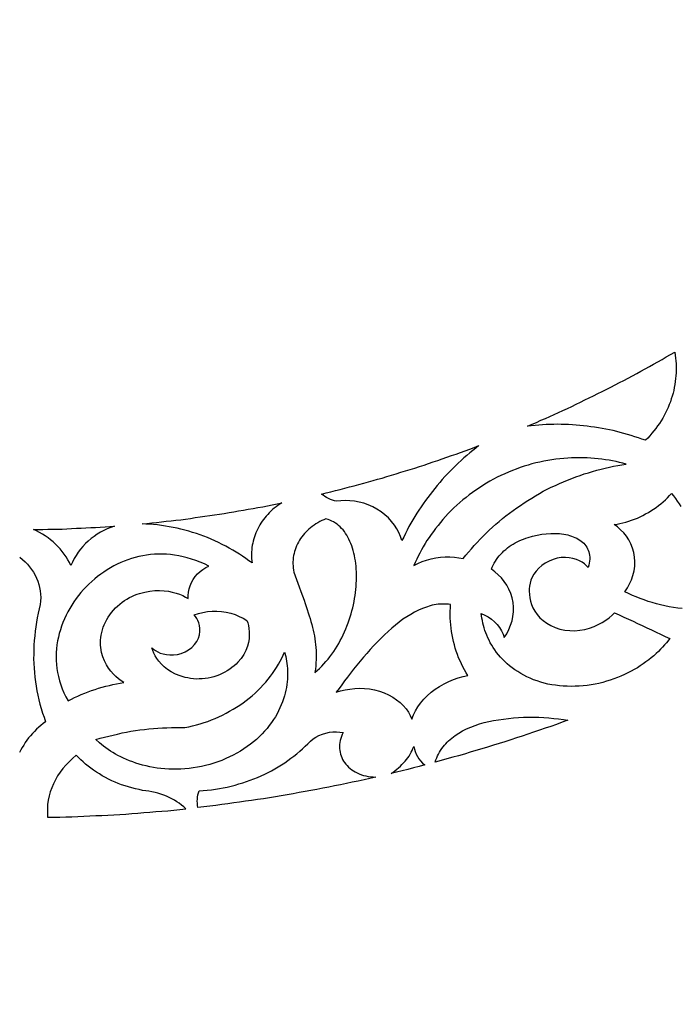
# Model space of a CAD drawing. Extents: x -1903 to -234, y -575 to 545.
# Drawn here: x -1342.9 to -1205.6, y -382.3 to -178.6 of the extents above; entities that cross this region are included whole.
import ezdxf

# ---------------------------------------------------------------- set-up
doc = ezdxf.new("R2010")
doc.units = 0
doc.layers.add('LAYER_1', color=18, linetype='CONTINUOUS')

msp = doc.modelspace()

# ---------------------------------------------------------------- linework, layer by layer
at = {"layer": 'LAYER_1'}
msp.add_lwpolyline([(-1342.91, 545.22, 0.414214), (-1902.91, -14.78, 0.414214), (-1342.91, -574.78, 0.414214), (-782.91, -14.78, 0.414214)], format="xyb", close=True, dxfattribs=at)
for points in [[(-1206.63, -247.84), (-1206.53, -248.45), (-1206.45, -249.06), (-1206.39, -249.67), (-1206.35, -250.29), (-1206.33, -250.9), (-1206.33, -251.51), (-1206.34, -252.12), (-1206.38, -252.73), (-1206.43, -253.35), (-1206.5, -253.96), (-1206.6, -254.56), (-1206.71, -255.17), (-1206.83, -255.78), (-1206.98, -256.38), (-1207.14, -256.98), (-1207.33, -257.57), (-1207.53, -258.17), (-1207.75, -258.76), (-1207.98, -259.34), (-1208.24, -259.92), (-1208.52, -260.48), (-1208.81, -261.03), (-1209.13, -261.58), (-1209.46, -262.12), (-1209.81, -262.66), (-1210.18, -263.19), (-1210.56, -263.71), (-1210.96, -264.22), (-1211.37, -264.72), (-1211.8, -265.22), (-1212.25, -265.71), (-1212.71, -266.18), (-1213.45, -265.92), (-1214.18, -265.66), (-1214.93, -265.43), (-1215.67, -265.19), (-1216.42, -264.96), (-1217.18, -264.74), (-1217.94, -264.54), (-1218.69, -264.34), (-1219.46, -264.16), (-1220.22, -263.99), (-1220.98, -263.84), (-1221.75, -263.69), (-1222.51, -263.56), (-1223.28, -263.44), (-1224.05, -263.34), (-1224.82, -263.24), (-1225.59, -263.17), (-1226.36, -263.09), (-1227.14, -263.02), (-1227.91, -262.96), (-1228.69, -262.92), (-1229.47, -262.88), (-1230.25, -262.86), (-1231.03, -262.85), (-1231.8, -262.86), (-1232.58, -262.87), (-1233.36, -262.91), (-1234.13, -262.95), (-1234.9, -263.02), (-1235.68, -263.08), (-1236.46, -263.15), (-1237.24, -263.22), (-1236.31, -262.83), (-1235.38, -262.44), (-1234.46, -262.02), (-1233.54, -261.61), (-1232.62, -261.19), (-1231.7, -260.78), (-1230.78, -260.36), (-1229.87, -259.95), (-1228.95, -259.53), (-1228.03, -259.12), (-1227.12, -258.68), (-1226.22, -258.23), (-1225.31, -257.79), (-1224.4, -257.35), (-1223.5, -256.9), (-1222.59, -256.46), (-1221.69, -256.02), (-1220.78, -255.57), (-1219.88, -255.12), (-1218.99, -254.64), (-1218.1, -254.17), (-1217.21, -253.7), (-1216.32, -253.23), (-1215.43, -252.76), (-1214.54, -252.29), (-1213.65, -251.82), (-1212.76, -251.34), (-1211.88, -250.84), (-1211.01, -250.34), (-1210.13, -249.84), (-1209.25, -249.34), (-1208.38, -248.84), (-1207.5, -248.34)], [(-1247.39, -267.28), (-1248.01, -267.78), (-1248.65, -268.27), (-1249.26, -268.79), (-1249.87, -269.31), (-1250.46, -269.85), (-1251.06, -270.38), (-1251.65, -270.92), (-1252.23, -271.46), (-1252.8, -272.02), (-1253.37, -272.58), (-1253.91, -273.15), (-1254.46, -273.73), (-1254.99, -274.33), (-1255.52, -274.93), (-1256.03, -275.55), (-1256.55, -276.17), (-1257.04, -276.8), (-1257.53, -277.44), (-1258.01, -278.08), (-1258.49, -278.71), (-1258.94, -279.36), (-1259.4, -280.02), (-1259.84, -280.69), (-1260.28, -281.36), (-1260.7, -282.04), (-1261.12, -282.73), (-1261.51, -283.43), (-1261.91, -284.13), (-1262.28, -284.85), (-1262.65, -285.57), (-1263, -286.3), (-1263.36, -287.03), (-1263.64, -286.21), (-1264, -285.39), (-1264.43, -284.59), (-1264.95, -283.8), (-1265.54, -283.05), (-1266.2, -282.33), (-1266.93, -281.65), (-1267.72, -281.04), (-1268.57, -280.49), (-1269.45, -280), (-1270.38, -279.6), (-1271.32, -279.27), (-1272.29, -279.02), (-1273.25, -278.85), (-1274.21, -278.75), (-1275.16, -278.73), (-1276.09, -278.76), (-1276.99, -278.84), (-1277.43, -278.74), (-1277.85, -278.61), (-1278.26, -278.46), (-1278.66, -278.29), (-1279.05, -278.09), (-1279.42, -277.86), (-1279.78, -277.62), (-1280.12, -277.35), (-1279.14, -277.11), (-1278.16, -276.88), (-1277.18, -276.64), (-1276.2, -276.41), (-1275.22, -276.15), (-1274.25, -275.89), (-1273.28, -275.62), (-1272.31, -275.36), (-1271.33, -275.09), (-1270.36, -274.82), (-1269.39, -274.56), (-1268.42, -274.29), (-1267.45, -274.02), (-1266.48, -273.72), (-1265.52, -273.43), (-1264.56, -273.13), (-1263.59, -272.83), (-1262.63, -272.54), (-1261.67, -272.24), (-1260.7, -271.95), (-1259.74, -271.65), (-1258.78, -271.33), (-1257.83, -271), (-1256.88, -270.68), (-1255.92, -270.35), (-1254.97, -270.02), (-1254.01, -269.7), (-1253.06, -269.37), (-1252.11, -269.04), (-1251.16, -268.71), (-1250.21, -268.35), (-1249.27, -267.99), (-1248.33, -267.64)], [(-1216.73, -271.12), (-1217.42, -270.95), (-1218.11, -270.77), (-1218.83, -270.62), (-1219.54, -270.46), (-1220.28, -270.34), (-1221.01, -270.22), (-1221.76, -270.13), (-1222.52, -270.04), (-1223.29, -269.97), (-1224.07, -269.89), (-1224.86, -269.85), (-1225.65, -269.81), (-1226.45, -269.81), (-1227.26, -269.8), (-1228.07, -269.84), (-1228.88, -269.87), (-1229.7, -269.94), (-1230.52, -270.02), (-1231.34, -270.13), (-1232.16, -270.25), (-1233, -270.39), (-1233.83, -270.53), (-1234.66, -270.7), (-1235.49, -270.88), (-1236.32, -271.1), (-1237.14, -271.32), (-1237.96, -271.59), (-1238.78, -271.85), (-1239.58, -272.16), (-1240.39, -272.47), (-1241.18, -272.81), (-1241.98, -273.13), (-1242.77, -273.5), (-1243.55, -273.86), (-1244.31, -274.27), (-1245.08, -274.68), (-1245.81, -275.12), (-1246.55, -275.57), (-1247.27, -276.05), (-1247.98, -276.53), (-1248.67, -277.04), (-1249.37, -277.53), (-1250.03, -278.05), (-1250.7, -278.57), (-1251.33, -279.12), (-1251.97, -279.67), (-1252.57, -280.25), (-1253.17, -280.82), (-1253.73, -281.42), (-1254.3, -282.02), (-1254.83, -282.64), (-1255.36, -283.26), (-1255.86, -283.88), (-1256.37, -284.5), (-1256.83, -285.12), (-1257.3, -285.75), (-1257.73, -286.39), (-1258.16, -287.03), (-1258.55, -287.68), (-1258.94, -288.32), (-1259.3, -288.97), (-1259.66, -289.63), (-1259.98, -290.28), (-1260.3, -290.93), (-1260.59, -291.58), (-1260.87, -292.24), (-1260.03, -291.79), (-1259.15, -291.41), (-1258.24, -291.08), (-1257.3, -290.81), (-1256.33, -290.61), (-1255.35, -290.48), (-1254.37, -290.42), (-1253.4, -290.43), (-1252.44, -290.48), (-1251.51, -290.6), (-1250.6, -290.78), (-1250.05, -290.1), (-1249.51, -289.42), (-1248.93, -288.75), (-1248.35, -288.08), (-1247.74, -287.43), (-1247.13, -286.77), (-1246.49, -286.14), (-1245.86, -285.51), (-1245.19, -284.89), (-1244.53, -284.26), (-1243.85, -283.65), (-1243.16, -283.04), (-1242.45, -282.45), (-1241.73, -281.87), (-1241, -281.31), (-1240.26, -280.76), (-1239.49, -280.23), (-1238.73, -279.71), (-1237.95, -279.2), (-1237.18, -278.68), (-1236.38, -278.19), (-1235.59, -277.7), (-1234.77, -277.25), (-1233.96, -276.79), (-1233.13, -276.37), (-1232.3, -275.96), (-1231.45, -275.57), (-1230.6, -275.19), (-1229.75, -274.82), (-1228.91, -274.45), (-1228.05, -274.11), (-1227.19, -273.77), (-1226.32, -273.47), (-1225.45, -273.17), (-1224.58, -272.91), (-1223.71, -272.65), (-1222.83, -272.42), (-1221.95, -272.19), (-1221.08, -271.98), (-1220.21, -271.77), (-1219.34, -271.59), (-1218.46, -271.41), (-1217.6, -271.27)], [(-1288.37, -279.18), (-1288.77, -279.44), (-1289.17, -279.71), (-1289.55, -279.99), (-1289.92, -280.28), (-1290.28, -280.59), (-1290.63, -280.91), (-1290.96, -281.24), (-1291.28, -281.58), (-1291.59, -281.93), (-1291.88, -282.29), (-1292.16, -282.65), (-1292.43, -283.02), (-1292.69, -283.4), (-1292.93, -283.79), (-1293.15, -284.18), (-1293.37, -284.58), (-1293.56, -284.99), (-1293.74, -285.41), (-1293.91, -285.83), (-1294.06, -286.26), (-1294.19, -286.69), (-1294.31, -287.13), (-1294.41, -287.58), (-1294.5, -288.02), (-1294.57, -288.47), (-1294.62, -288.93), (-1294.65, -289.39), (-1294.66, -289.85), (-1294.66, -290.31), (-1294.64, -290.77), (-1294.6, -291.23), (-1294.54, -291.7), (-1295.19, -291.22), (-1295.84, -290.74), (-1296.51, -290.29), (-1297.19, -289.84), (-1297.89, -289.42), (-1298.58, -289), (-1299.3, -288.61), (-1300.02, -288.2), (-1300.77, -287.82), (-1301.51, -287.44), (-1302.27, -287.09), (-1303.03, -286.74), (-1303.8, -286.43), (-1304.57, -286.12), (-1305.36, -285.84), (-1306.14, -285.57), (-1306.94, -285.33), (-1307.73, -285.09), (-1308.54, -284.89), (-1309.34, -284.67), (-1310.15, -284.49), (-1310.96, -284.3), (-1311.77, -284.15), (-1312.59, -284.01), (-1313.4, -283.9), (-1314.21, -283.79), (-1315.02, -283.72), (-1315.83, -283.65), (-1316.63, -283.62), (-1317.44, -283.58), (-1316.43, -283.47), (-1315.42, -283.36), (-1314.41, -283.25), (-1313.4, -283.14), (-1312.4, -283.03), (-1311.39, -282.91), (-1310.38, -282.8), (-1309.37, -282.69), (-1308.37, -282.56), (-1307.36, -282.41), (-1306.36, -282.27), (-1305.35, -282.13), (-1304.35, -281.98), (-1303.34, -281.84), (-1302.34, -281.7), (-1301.34, -281.55), (-1300.33, -281.4), (-1299.33, -281.23), (-1298.33, -281.05), (-1297.34, -280.88), (-1296.34, -280.7), (-1295.34, -280.53), (-1294.34, -280.35), (-1293.34, -280.18), (-1292.34, -280), (-1291.35, -279.8), (-1290.35, -279.59), (-1289.36, -279.39)], [(-1279.17, -282.53), (-1279.62, -282.7), (-1280.06, -282.89), (-1280.48, -283.1), (-1280.89, -283.32), (-1281.28, -283.55), (-1281.66, -283.81), (-1282.03, -284.08), (-1282.38, -284.36), (-1282.72, -284.65), (-1283.05, -284.95), (-1283.36, -285.26), (-1283.66, -285.58), (-1283.94, -285.92), (-1284.21, -286.26), (-1284.45, -286.62), (-1284.69, -286.98), (-1284.9, -287.35), (-1285.1, -287.74), (-1285.28, -288.13), (-1285.44, -288.52), (-1285.59, -288.93), (-1285.71, -289.34), (-1285.82, -289.75), (-1285.91, -290.17), (-1285.97, -290.59), (-1286.02, -291.01), (-1286.05, -291.44), (-1286.05, -291.87), (-1286.03, -292.3), (-1286, -292.73), (-1285.94, -293.16), (-1285.85, -293.59), (-1285.58, -294.36), (-1285.31, -295.13), (-1285.03, -295.9), (-1284.75, -296.67), (-1284.42, -297.6), (-1284.08, -298.53), (-1283.74, -299.46), (-1283.51, -300.12), (-1283.28, -300.78), (-1283.07, -301.41), (-1282.86, -302.05), (-1282.66, -302.67), (-1282.47, -303.28), (-1282.3, -303.89), (-1282.13, -304.5), (-1281.98, -305.1), (-1281.83, -305.7), (-1281.71, -306.29), (-1281.59, -306.89), (-1281.49, -307.49), (-1281.4, -308.09), (-1281.34, -308.69), (-1281.27, -309.3), (-1281.24, -309.92), (-1281.21, -310.54), (-1281.21, -311.17), (-1281.22, -311.8), (-1281.26, -312.46), (-1281.31, -313.12), (-1281.38, -313.79), (-1281.48, -314.48), (-1280.99, -314.06), (-1280.51, -313.62), (-1280.05, -313.16), (-1279.6, -312.69), (-1279.17, -312.21), (-1278.74, -311.71), (-1278.34, -311.2), (-1277.94, -310.67), (-1277.56, -310.14), (-1277.19, -309.59), (-1276.85, -309.02), (-1276.51, -308.45), (-1276.19, -307.85), (-1275.88, -307.26), (-1275.59, -306.65), (-1275.31, -306.05), (-1275.05, -305.43), (-1274.8, -304.81), (-1274.57, -304.18), (-1274.34, -303.55), (-1274.14, -302.92), (-1273.95, -302.29), (-1273.78, -301.65), (-1273.61, -301.02), (-1273.47, -300.38), (-1273.34, -299.74), (-1273.23, -299.11), (-1273.12, -298.47), (-1273.04, -297.84), (-1272.96, -297.21), (-1272.91, -296.59), (-1272.86, -295.97), (-1272.84, -295.36), (-1272.82, -294.75), (-1272.83, -294.15), (-1272.84, -293.55), (-1272.88, -292.97), (-1272.92, -292.38), (-1272.99, -291.82), (-1273.06, -291.26), (-1273.16, -290.71), (-1273.25, -290.17), (-1273.37, -289.64), (-1273.51, -289.13), (-1273.65, -288.63), (-1273.82, -288.14), (-1273.99, -287.67), (-1274.18, -287.21), (-1274.39, -286.77), (-1274.61, -286.35), (-1274.84, -285.94), (-1275.09, -285.55), (-1275.35, -285.18), (-1275.63, -284.83), (-1275.92, -284.5), (-1276.22, -284.19), (-1276.54, -283.9), (-1276.87, -283.64), (-1277.22, -283.39), (-1277.58, -283.17), (-1277.96, -282.97), (-1278.35, -282.8), (-1278.75, -282.65)], [(-1323.16, -284.03), (-1323.93, -284.29), (-1324.67, -284.6), (-1325.39, -284.94), (-1326.09, -285.32), (-1326.77, -285.72), (-1327.42, -286.16), (-1328.05, -286.63), (-1328.65, -287.13), (-1329.21, -287.67), (-1329.75, -288.24), (-1330.26, -288.84), (-1330.73, -289.47), (-1331.17, -290.12), (-1331.56, -290.8), (-1331.92, -291.51), (-1332.24, -292.24), (-1332.54, -291.62), (-1332.87, -291.01), (-1333.23, -290.43), (-1333.61, -289.86), (-1334.03, -289.31), (-1334.46, -288.79), (-1334.93, -288.27), (-1335.41, -287.78), (-1335.92, -287.31), (-1336.45, -286.86), (-1337, -286.44), (-1337.57, -286.04), (-1338.16, -285.68), (-1338.77, -285.34), (-1339.39, -285.02), (-1340.03, -284.74), (-1339.04, -284.72), (-1338.05, -284.71), (-1337.05, -284.69), (-1336.06, -284.68), (-1335.07, -284.66), (-1334.07, -284.63), (-1333.08, -284.59), (-1332.09, -284.54), (-1331.1, -284.49), (-1330.1, -284.44), (-1329.11, -284.4), (-1328.12, -284.35), (-1327.13, -284.3), (-1326.14, -284.26), (-1325.14, -284.18), (-1324.15, -284.11)], [(-1224.61, -292.64), (-1224.97, -292.26), (-1225.39, -291.89), (-1225.89, -291.54), (-1226.45, -291.23), (-1227.09, -290.96), (-1227.79, -290.74), (-1228.55, -290.6), (-1229.37, -290.55), (-1230.22, -290.58), (-1231.08, -290.73), (-1231.93, -290.97), (-1232.76, -291.32), (-1233.55, -291.75), (-1234.27, -292.24), (-1234.91, -292.79), (-1235.46, -293.39), (-1235.91, -294.02), (-1236.27, -294.65), (-1236.54, -295.29), (-1236.73, -295.9), (-1236.84, -296.49), (-1236.89, -297.05), (-1236.89, -297.57), (-1236.86, -298.23), (-1236.78, -298.92), (-1236.64, -299.62), (-1236.42, -300.33), (-1236.12, -301.04), (-1235.73, -301.75), (-1235.25, -302.43), (-1234.68, -303.09), (-1234.02, -303.7), (-1233.26, -304.25), (-1232.42, -304.73), (-1231.51, -305.13), (-1230.53, -305.44), (-1229.51, -305.66), (-1228.46, -305.78), (-1227.41, -305.79), (-1226.36, -305.69), (-1225.34, -305.51), (-1224.35, -305.24), (-1223.41, -304.91), (-1222.53, -304.52), (-1221.71, -304.08), (-1220.96, -303.61), (-1220.28, -303.11), (-1219.67, -302.59), (-1219.12, -302.07), (-1218.17, -302.52), (-1217.21, -302.96), (-1216.26, -303.39), (-1215.3, -303.83), (-1214.34, -304.27), (-1213.39, -304.72), (-1212.43, -305.16), (-1211.46, -305.61), (-1210.51, -306.06), (-1209.55, -306.52), (-1208.59, -306.97), (-1207.62, -307.42), (-1208.35, -308.31), (-1208.75, -308.76), (-1209.15, -309.21), (-1209.59, -309.66), (-1210.03, -310.1), (-1210.51, -310.55), (-1211, -310.99), (-1211.52, -311.42), (-1212.04, -311.86), (-1212.61, -312.28), (-1213.17, -312.7), (-1213.78, -313.11), (-1214.39, -313.5), (-1215.04, -313.86), (-1215.69, -314.23), (-1216.38, -314.57), (-1217.07, -314.91), (-1217.8, -315.22), (-1218.52, -315.53), (-1219.28, -315.8), (-1220.03, -316.08), (-1220.81, -316.32), (-1221.59, -316.55), (-1222.39, -316.75), (-1223.19, -316.94), (-1224.01, -317.07), (-1224.83, -317.19), (-1225.66, -317.27), (-1226.49, -317.34), (-1227.32, -317.36), (-1228.15, -317.38), (-1228.98, -317.35), (-1229.8, -317.32), (-1230.61, -317.24), (-1231.42, -317.15), (-1232.2, -317.02), (-1232.99, -316.88), (-1233.75, -316.69), (-1234.51, -316.49), (-1235.24, -316.24), (-1235.98, -315.98), (-1236.67, -315.68), (-1237.36, -315.38), (-1238.01, -315.03), (-1238.66, -314.69), (-1239.26, -314.3), (-1239.87, -313.92), (-1240.42, -313.51), (-1240.97, -313.09), (-1241.48, -312.65), (-1241.98, -312.2), (-1242.43, -311.74), (-1242.88, -311.27), (-1243.28, -310.79), (-1243.68, -310.3), (-1244.03, -309.8), (-1244.38, -309.3), (-1244.69, -308.79), (-1244.99, -308.29), (-1245.25, -307.77), (-1245.5, -307.26), (-1245.71, -306.74), (-1245.93, -306.23), (-1246.1, -305.72), (-1246.27, -305.2), (-1246.4, -304.7), (-1246.54, -304.19), (-1246.63, -303.69), (-1246.73, -303.19), (-1246.87, -302.21), (-1246.12, -302.54), (-1245.4, -302.93), (-1244.73, -303.39), (-1244.1, -303.92), (-1243.54, -304.5), (-1243.06, -305.12), (-1242.65, -305.79), (-1242.32, -306.49), (-1242.07, -307.21), (-1241.57, -306.41), (-1241.13, -305.56), (-1240.76, -304.67), (-1240.47, -303.75), (-1240.27, -302.8), (-1240.17, -301.84), (-1240.16, -300.87), (-1240.25, -299.9), (-1240.44, -298.95), (-1240.72, -298.02), (-1241.1, -297.14), (-1241.55, -296.31), (-1242.09, -295.52), (-1242.68, -294.8), (-1243.33, -294.14), (-1244.03, -293.54), (-1244.75, -293.02), (-1244.58, -292.57), (-1244.39, -292.14), (-1244.17, -291.72), (-1243.94, -291.32), (-1243.68, -290.94), (-1243.4, -290.56), (-1243.11, -290.19), (-1242.8, -289.84), (-1242.48, -289.5), (-1242.14, -289.17), (-1241.78, -288.86), (-1241.41, -288.56), (-1241.03, -288.28), (-1240.64, -288.02), (-1240.23, -287.76), (-1239.81, -287.52), (-1239.38, -287.3), (-1238.95, -287.09), (-1238.5, -286.89), (-1238.05, -286.71), (-1237.59, -286.54), (-1237.13, -286.39), (-1236.19, -286.13), (-1235.24, -285.91), (-1234.29, -285.73), (-1233.35, -285.61), (-1232.41, -285.55), (-1231.49, -285.54), (-1230.59, -285.59), (-1230.15, -285.64), (-1229.72, -285.7), (-1229.3, -285.78), (-1228.89, -285.87), (-1228.49, -285.98), (-1228.1, -286.1), (-1227.73, -286.24), (-1227.37, -286.39), (-1227.02, -286.55), (-1226.69, -286.73), (-1226.38, -286.93), (-1226.08, -287.14), (-1225.81, -287.37), (-1225.55, -287.61), (-1225.31, -287.87), (-1225.1, -288.14), (-1224.91, -288.43), (-1224.74, -288.73), (-1224.6, -289.05), (-1224.48, -289.38), (-1224.39, -289.73), (-1224.33, -290.1), (-1224.3, -290.48), (-1224.3, -290.88), (-1224.33, -291.3), (-1224.39, -291.73), (-1224.48, -292.18)], [(-1303.56, -292.34), (-1304.47, -291.91), (-1305.37, -291.53), (-1306.26, -291.19), (-1307.15, -290.89), (-1308.03, -290.64), (-1308.91, -290.41), (-1309.78, -290.21), (-1310.65, -290.06), (-1311.51, -289.95), (-1312.36, -289.88), (-1313.2, -289.84), (-1314.04, -289.85), (-1314.86, -289.89), (-1315.68, -289.96), (-1316.49, -290.07), (-1317.29, -290.21), (-1318.08, -290.36), (-1318.87, -290.55), (-1319.64, -290.77), (-1320.4, -291.02), (-1321.15, -291.3), (-1321.88, -291.61), (-1322.61, -291.95), (-1323.32, -292.32), (-1324.02, -292.72), (-1324.7, -293.14), (-1325.37, -293.59), (-1326.03, -294.04), (-1326.67, -294.52), (-1327.29, -295.02), (-1327.9, -295.54), (-1328.48, -296.09), (-1329.05, -296.66), (-1329.6, -297.24), (-1330.14, -297.85), (-1330.65, -298.48), (-1331.13, -299.12), (-1331.6, -299.78), (-1332.04, -300.46), (-1332.46, -301.15), (-1332.86, -301.86), (-1333.23, -302.58), (-1333.57, -303.32), (-1333.88, -304.07), (-1334.17, -304.82), (-1334.43, -305.58), (-1334.65, -306.35), (-1334.85, -307.13), (-1335.01, -307.93), (-1335.14, -308.73), (-1335.24, -309.53), (-1335.29, -310.35), (-1335.32, -311.17), (-1335.3, -312), (-1335.25, -312.83), (-1335.15, -313.66), (-1335.02, -314.5), (-1334.84, -315.34), (-1334.62, -316.19), (-1334.35, -317.03), (-1334.04, -317.87), (-1333.68, -318.71), (-1333.27, -319.55), (-1332.82, -320.37), (-1332.14, -320.03), (-1331.47, -319.69), (-1330.77, -319.38), (-1330.08, -319.06), (-1329.37, -318.78), (-1328.66, -318.5), (-1327.93, -318.24), (-1327.21, -317.99), (-1326.47, -317.77), (-1325.73, -317.55), (-1324.99, -317.36), (-1324.24, -317.17), (-1323.49, -317.01), (-1322.74, -316.83), (-1321.98, -316.68), (-1321.23, -316.54), (-1321.77, -316.19), (-1322.32, -315.78), (-1322.87, -315.33), (-1323.4, -314.81), (-1323.92, -314.24), (-1324.41, -313.59), (-1324.86, -312.86), (-1325.26, -312.07), (-1325.59, -311.21), (-1325.85, -310.29), (-1326.02, -309.31), (-1326.05, -308.8), (-1326.08, -308.29), (-1326.05, -307.76), (-1326.02, -307.23), (-1325.93, -306.69), (-1325.83, -306.15), (-1325.68, -305.61), (-1325.52, -305.07), (-1325.3, -304.54), (-1325.07, -304), (-1324.78, -303.49), (-1324.49, -302.97), (-1324.14, -302.48), (-1323.8, -301.98), (-1323.39, -301.52), (-1322.99, -301.06), (-1322.54, -300.65), (-1322.09, -300.24), (-1321.6, -299.88), (-1321.11, -299.51), (-1320.6, -299.21), (-1320.08, -298.9), (-1319.55, -298.65), (-1319.02, -298.4), (-1318.48, -298.21), (-1317.94, -298.02), (-1317.4, -297.88), (-1316.86, -297.74), (-1315.8, -297.56), (-1314.77, -297.45), (-1313.79, -297.42), (-1312.85, -297.47), (-1311.96, -297.58), (-1311.14, -297.75), (-1310.36, -297.96), (-1309.65, -298.21), (-1308.98, -298.48), (-1308.38, -298.78), (-1307.82, -299.08), (-1307.83, -298.43), (-1307.77, -297.77), (-1307.63, -297.1), (-1307.42, -296.43), (-1307.14, -295.77), (-1306.78, -295.14), (-1306.36, -294.54), (-1305.88, -293.98), (-1305.35, -293.48), (-1304.78, -293.04), (-1304.18, -292.66)], [(-1253.27, -300.35), (-1253.7, -300.29), (-1254.12, -300.26), (-1254.54, -300.24), (-1254.96, -300.24), (-1255.38, -300.26), (-1255.8, -300.3), (-1256.22, -300.36), (-1256.64, -300.43), (-1257.05, -300.51), (-1257.47, -300.62), (-1258.29, -300.87), (-1259.11, -301.18), (-1259.92, -301.54), (-1260.74, -301.94), (-1261.55, -302.39), (-1262.35, -302.88), (-1263.15, -303.42), (-1263.94, -304), (-1264.72, -304.62), (-1265.5, -305.28), (-1266.27, -305.96), (-1267.03, -306.68), (-1267.78, -307.43), (-1268.52, -308.17), (-1269.26, -308.93), (-1269.99, -309.72), (-1270.7, -310.51), (-1271.4, -311.32), (-1272.09, -312.14), (-1272.76, -312.96), (-1273.43, -313.79), (-1274.06, -314.62), (-1274.69, -315.44), (-1275.29, -316.25), (-1275.89, -317.05), (-1276.45, -317.82), (-1277.02, -318.59), (-1276.12, -318.32), (-1275.18, -318.11), (-1274.21, -317.92), (-1273.2, -317.8), (-1272.17, -317.76), (-1271.13, -317.79), (-1270.09, -317.89), (-1269.06, -318.08), (-1268.05, -318.35), (-1267.08, -318.7), (-1266.15, -319.12), (-1265.27, -319.61), (-1264.47, -320.16), (-1263.74, -320.74), (-1263.09, -321.37), (-1262.52, -322.04), (-1262.03, -322.73), (-1261.63, -323.44), (-1261.3, -324.16), (-1260.96, -323.32), (-1260.55, -322.49), (-1260.05, -321.66), (-1259.48, -320.85), (-1258.82, -320.06), (-1258.09, -319.32), (-1257.3, -318.61), (-1256.45, -317.97), (-1255.54, -317.38), (-1254.6, -316.84), (-1253.63, -316.36), (-1252.64, -315.94), (-1251.64, -315.6), (-1250.63, -315.33), (-1249.64, -315.13), (-1250, -314.53), (-1250.36, -313.93), (-1250.68, -313.31), (-1251, -312.69), (-1251.29, -312.04), (-1251.57, -311.4), (-1251.82, -310.74), (-1252.06, -310.08), (-1252.27, -309.41), (-1252.47, -308.73), (-1252.64, -308.05), (-1252.8, -307.36), (-1252.93, -306.67), (-1253.06, -305.97), (-1253.14, -305.27), (-1253.23, -304.57), (-1253.27, -303.87), (-1253.32, -303.16), (-1253.33, -302.46), (-1253.33, -301.75), (-1253.3, -301.05)], [(-1295.64, -303.64), (-1295.46, -304.17), (-1295.31, -304.73), (-1295.2, -305.35), (-1295.14, -306.01), (-1295.13, -306.71), (-1295.18, -307.45), (-1295.31, -308.23), (-1295.53, -309.04), (-1295.85, -309.88), (-1296.28, -310.72), (-1296.83, -311.54), (-1297.5, -312.34), (-1297.89, -312.72), (-1298.29, -313.1), (-1298.74, -313.45), (-1299.19, -313.8), (-1299.7, -314.11), (-1300.2, -314.42), (-1300.75, -314.68), (-1301.31, -314.94), (-1301.89, -315.15), (-1302.47, -315.36), (-1303.08, -315.51), (-1303.69, -315.66), (-1304.3, -315.74), (-1304.92, -315.83), (-1305.53, -315.83), (-1306.14, -315.84), (-1306.73, -315.78), (-1307.33, -315.73), (-1307.89, -315.62), (-1308.46, -315.51), (-1309.51, -315.2), (-1310.48, -314.81), (-1311.36, -314.35), (-1312.14, -313.84), (-1312.82, -313.3), (-1313.42, -312.74), (-1313.92, -312.16), (-1314.34, -311.58), (-1314.7, -311.01), (-1314.98, -310.45), (-1315.21, -309.9), (-1315.39, -309.37), (-1315.04, -309.66), (-1314.64, -309.94), (-1314.17, -310.2), (-1313.64, -310.44), (-1313.04, -310.63), (-1312.37, -310.77), (-1311.65, -310.84), (-1310.88, -310.83), (-1310.08, -310.73), (-1309.27, -310.52), (-1308.48, -310.2), (-1307.74, -309.78), (-1307.08, -309.26), (-1306.51, -308.67), (-1306.05, -308.03), (-1305.72, -307.34), (-1305.51, -306.65), (-1305.4, -305.97), (-1305.4, -305.32), (-1305.47, -304.72), (-1305.61, -304.17), (-1305.81, -303.68), (-1306.04, -303.23), (-1306.29, -302.84), (-1306.57, -302.5), (-1305.69, -302.21), (-1304.77, -301.97), (-1303.83, -301.81), (-1302.86, -301.72), (-1301.88, -301.71), (-1300.91, -301.78), (-1299.94, -301.93), (-1299, -302.15), (-1298.09, -302.44), (-1297.22, -302.8), (-1296.4, -303.19)], [(-1287.78, -310.22), (-1287.55, -311.14), (-1287.37, -312.11), (-1287.3, -312.62), (-1287.24, -313.13), (-1287.2, -313.66), (-1287.17, -314.18), (-1287.17, -314.73), (-1287.17, -315.28), (-1287.2, -315.84), (-1287.24, -316.41), (-1287.32, -316.99), (-1287.4, -317.57), (-1287.53, -318.17), (-1287.65, -318.77), (-1287.83, -319.37), (-1288, -319.98), (-1288.23, -320.59), (-1288.46, -321.21), (-1288.74, -321.83), (-1289.02, -322.44), (-1289.36, -323.06), (-1289.7, -323.68), (-1290.1, -324.29), (-1290.5, -324.9), (-1290.96, -325.5), (-1291.42, -326.1), (-1291.94, -326.69), (-1292.45, -327.27), (-1293.03, -327.83), (-1293.61, -328.39), (-1294.24, -328.9), (-1294.87, -329.41), (-1295.56, -329.89), (-1296.24, -330.38), (-1296.97, -330.82), (-1297.7, -331.26), (-1298.47, -331.66), (-1299.24, -332.06), (-1300.04, -332.41), (-1300.85, -332.77), (-1301.68, -333.07), (-1302.51, -333.38), (-1303.36, -333.61), (-1304.21, -333.83), (-1305.07, -334.01), (-1305.93, -334.18), (-1306.79, -334.3), (-1307.65, -334.43), (-1308.51, -334.5), (-1309.36, -334.57), (-1310.21, -334.59), (-1311.05, -334.61), (-1311.88, -334.58), (-1312.7, -334.56), (-1313.5, -334.46), (-1314.3, -334.36), (-1315.07, -334.23), (-1315.84, -334.09), (-1316.58, -333.92), (-1317.32, -333.74), (-1318.02, -333.54), (-1318.72, -333.33), (-1319.38, -333.09), (-1320.04, -332.86), (-1320.66, -332.6), (-1321.28, -332.33), (-1321.86, -332.05), (-1322.44, -331.77), (-1322.98, -331.47), (-1323.51, -331.15), (-1324.01, -330.82), (-1324.51, -330.49), (-1324.97, -330.15), (-1325.43, -329.81), (-1326.26, -329.12), (-1327.03, -328.42), (-1326.14, -328.17), (-1325.24, -327.92), (-1324.34, -327.7), (-1323.43, -327.49), (-1322.52, -327.28), (-1321.6, -327.07), (-1320.68, -326.89), (-1319.75, -326.71), (-1318.82, -326.57), (-1317.89, -326.43), (-1316.95, -326.32), (-1316.01, -326.22), (-1315.07, -326.15), (-1314.13, -326.08), (-1313.19, -326.03), (-1312.25, -325.97), (-1311.32, -325.94), (-1310.38, -325.91), (-1309.45, -325.92), (-1308.52, -325.93), (-1307.72, -325.76), (-1306.92, -325.58), (-1306.12, -325.37), (-1305.32, -325.16), (-1304.53, -324.91), (-1303.75, -324.66), (-1302.97, -324.34), (-1302.2, -324.03), (-1301.44, -323.68), (-1300.68, -323.33), (-1299.94, -322.94), (-1299.21, -322.55), (-1298.5, -322.13), (-1297.78, -321.71), (-1297.1, -321.25), (-1296.42, -320.8), (-1295.77, -320.31), (-1295.12, -319.83), (-1294.51, -319.31), (-1293.9, -318.77), (-1293.33, -318.21), (-1292.76, -317.65), (-1292.23, -317.06), (-1291.7, -316.48), (-1291.22, -315.88), (-1290.73, -315.28), (-1290.29, -314.66), (-1289.86, -314.04), (-1289.46, -313.41), (-1289.07, -312.78), (-1288.72, -312.14), (-1288.38, -311.51), (-1288.08, -310.86)], [(-1228.84, -324.41), (-1230.02, -324.85), (-1231.2, -325.29), (-1232.39, -325.69), (-1233.58, -326.09), (-1234.78, -326.5), (-1235.97, -326.9), (-1237.16, -327.31), (-1238.35, -327.71), (-1239.55, -328.11), (-1240.74, -328.52), (-1241.94, -328.89), (-1243.15, -329.26), (-1244.35, -329.62), (-1245.56, -329.99), (-1246.76, -330.36), (-1247.97, -330.72), (-1249.17, -331.09), (-1250.37, -331.46), (-1251.59, -331.8), (-1252.8, -332.13), (-1254.02, -332.46), (-1255.23, -332.78), (-1256.45, -333.11), (-1256.3, -332.68), (-1256.13, -332.25), (-1255.95, -331.84), (-1255.76, -331.44), (-1255.54, -331.05), (-1255.32, -330.68), (-1255.07, -330.32), (-1254.82, -329.97), (-1254.55, -329.63), (-1254.26, -329.31), (-1253.96, -328.99), (-1253.65, -328.69), (-1253.33, -328.4), (-1252.99, -328.12), (-1252.64, -327.86), (-1252.28, -327.6), (-1251.54, -327.1), (-1250.75, -326.64), (-1249.93, -326.21), (-1249.07, -325.83), (-1248.17, -325.48), (-1247.25, -325.17), (-1246.29, -324.9), (-1245.32, -324.67), (-1244.32, -324.46), (-1243.3, -324.3), (-1242.27, -324.16), (-1241.23, -324.02), (-1240.18, -323.92), (-1239.13, -323.84), (-1238.06, -323.79), (-1237, -323.77), (-1235.94, -323.78), (-1234.88, -323.81), (-1233.84, -323.86), (-1232.8, -323.94), (-1231.77, -324.04), (-1230.77, -324.15), (-1229.79, -324.27)], [(-1275.58, -327), (-1275.79, -327.41), (-1275.96, -327.83), (-1276.11, -328.24), (-1276.22, -328.66), (-1276.3, -329.07), (-1276.35, -329.48), (-1276.37, -329.89), (-1276.36, -330.29), (-1276.32, -330.68), (-1276.25, -331.07), (-1276.16, -331.46), (-1276.03, -331.83), (-1275.89, -332.2), (-1275.71, -332.55), (-1275.51, -332.9), (-1275.29, -333.23), (-1275.04, -333.55), (-1274.76, -333.86), (-1274.47, -334.16), (-1274.15, -334.43), (-1273.81, -334.7), (-1273.45, -334.94), (-1273.07, -335.17), (-1272.66, -335.38), (-1272.24, -335.57), (-1271.8, -335.74), (-1271.34, -335.89), (-1270.87, -336.01), (-1270.38, -336.11), (-1269.87, -336.17), (-1269.35, -336.22), (-1268.82, -336.23), (-1270.04, -336.52), (-1271.26, -336.81), (-1272.48, -337.06), (-1273.71, -337.31), (-1274.93, -337.57), (-1276.16, -337.82), (-1277.39, -338.08), (-1278.61, -338.33), (-1279.84, -338.58), (-1281.06, -338.84), (-1282.3, -339.05), (-1283.53, -339.27), (-1284.76, -339.48), (-1286, -339.7), (-1287.23, -339.91), (-1288.46, -340.13), (-1289.7, -340.35), (-1290.93, -340.56), (-1292.17, -340.75), (-1293.41, -340.92), (-1294.65, -341.1), (-1295.89, -341.28), (-1297.13, -341.45), (-1298.36, -341.63), (-1299.6, -341.81), (-1300.84, -341.98), (-1302.08, -342.14), (-1303.33, -342.28), (-1304.57, -342.42), (-1305.82, -342.56), (-1305.89, -342.13), (-1305.93, -341.69), (-1305.94, -341.26), (-1305.93, -340.82), (-1305.88, -340.39), (-1305.8, -339.95), (-1305.69, -339.51), (-1305.55, -339.08), (-1304.71, -339.03), (-1303.86, -338.97), (-1303.02, -338.88), (-1302.18, -338.78), (-1301.35, -338.64), (-1300.53, -338.48), (-1299.71, -338.31), (-1298.9, -338.11), (-1298.09, -337.9), (-1297.29, -337.68), (-1296.49, -337.44), (-1295.71, -337.18), (-1294.93, -336.91), (-1294.16, -336.63), (-1293.41, -336.33), (-1292.66, -336.01), (-1291.92, -335.67), (-1291.19, -335.31), (-1290.48, -334.92), (-1289.78, -334.53), (-1289.09, -334.12), (-1288.41, -333.69), (-1287.75, -333.26), (-1287.09, -332.81), (-1286.46, -332.34), (-1285.83, -331.87), (-1285.22, -331.38), (-1284.63, -330.88), (-1284.05, -330.37), (-1283.49, -329.84), (-1282.94, -329.3), (-1282.41, -328.74), (-1281.87, -328.31), (-1281.28, -327.93), (-1280.63, -327.59), (-1279.93, -327.3), (-1279.21, -327.08), (-1278.47, -326.93), (-1277.72, -326.85), (-1276.98, -326.83), (-1276.27, -326.88)], [(-1260.91, -329.86), (-1260.79, -330.42), (-1260.63, -330.95), (-1260.41, -331.47), (-1260.15, -331.97), (-1259.83, -332.44), (-1259.48, -332.89), (-1259.07, -333.32), (-1258.63, -333.71), (-1259.79, -334.03), (-1260.95, -334.34), (-1262.12, -334.63), (-1263.3, -334.91), (-1264.47, -335.19), (-1265.64, -335.47), (-1265.22, -335.2), (-1264.82, -334.91), (-1264.43, -334.61), (-1264.06, -334.3), (-1263.7, -333.98), (-1263.36, -333.65), (-1263.03, -333.31), (-1262.72, -332.96), (-1262.43, -332.6), (-1262.16, -332.24), (-1261.9, -331.87), (-1261.66, -331.48), (-1261.44, -331.09), (-1261.25, -330.69), (-1261.07, -330.28)], [(-1308.32, -342.83), (-1308.75, -342.43), (-1309.2, -342.06), (-1309.68, -341.7), (-1310.17, -341.37), (-1310.68, -341.05), (-1311.21, -340.76), (-1311.76, -340.49), (-1312.33, -340.24), (-1312.91, -340), (-1313.51, -339.79), (-1314.12, -339.59), (-1314.74, -339.42), (-1315.37, -339.28), (-1316.01, -339.16), (-1316.67, -339.07), (-1317.33, -339), (-1318.06, -338.84), (-1318.8, -338.69), (-1319.53, -338.5), (-1320.25, -338.3), (-1320.97, -338.08), (-1321.68, -337.85), (-1322.37, -337.59), (-1323.06, -337.31), (-1323.74, -336.99), (-1324.41, -336.68), (-1325.05, -336.33), (-1325.7, -335.98), (-1326.31, -335.6), (-1326.92, -335.22), (-1327.51, -334.82), (-1328.09, -334.41), (-1328.63, -333.98), (-1329.18, -333.55), (-1329.69, -333.09), (-1330.19, -332.64), (-1330.66, -332.16), (-1331.13, -331.68), (-1331.89, -332.35), (-1332.61, -333.04), (-1333.28, -333.75), (-1333.9, -334.48), (-1334.47, -335.24), (-1334.99, -336.01), (-1335.46, -336.81), (-1335.87, -337.63), (-1336.22, -338.46), (-1336.52, -339.31), (-1336.77, -340.17), (-1336.95, -341.04), (-1337.07, -341.92), (-1337.13, -342.81), (-1337.13, -343.7), (-1337.07, -344.6), (-1335.81, -344.58), (-1334.56, -344.56), (-1333.31, -344.54), (-1332.06, -344.5), (-1330.8, -344.44), (-1329.55, -344.38), (-1328.3, -344.32), (-1327.05, -344.26), (-1325.8, -344.21), (-1324.55, -344.15), (-1323.3, -344.09), (-1322.05, -344.02), (-1320.8, -343.93), (-1319.55, -343.83), (-1318.3, -343.73), (-1317.05, -343.63), (-1315.8, -343.53), (-1314.55, -343.43), (-1313.31, -343.33), (-1312.06, -343.24), (-1310.81, -343.1), (-1309.57, -342.97)]]:
    msp.add_lwpolyline(points, close=True, dxfattribs=at)
for points in [[(-1205.07, -301.19), (-1205.98, -301.08), (-1206.88, -300.96), (-1207.77, -300.8), (-1208.67, -300.64), (-1209.55, -300.42), (-1210.43, -300.2), (-1211.29, -299.94), (-1212.15, -299.68), (-1212.98, -299.39), (-1213.82, -299.09), (-1214.63, -298.76), (-1215.43, -298.43), (-1216.21, -298.06), (-1216.99, -297.69), (-1216.47, -296.9), (-1216.02, -296.07), (-1215.62, -295.19), (-1215.31, -294.28), (-1215.08, -293.34), (-1214.95, -292.38), (-1214.91, -291.42), (-1214.97, -290.46), (-1215.13, -289.52), (-1215.39, -288.61), (-1215.74, -287.73), (-1216.17, -286.91), (-1216.67, -286.14), (-1217.24, -285.43), (-1217.87, -284.79), (-1218.54, -284.21), (-1219.24, -283.71), (-1218.63, -283.6), (-1218.02, -283.5), (-1217.41, -283.36), (-1216.79, -283.22), (-1216.19, -283.02), (-1215.59, -282.82), (-1215, -282.59), (-1214.4, -282.35), (-1213.82, -282.08), (-1213.24, -281.8), (-1212.67, -281.5), (-1212.11, -281.19), (-1211.57, -280.85), (-1211.02, -280.51), (-1210.51, -280.14), (-1209.99, -279.77), (-1209.5, -279.37), (-1209.01, -278.97), (-1208.56, -278.55), (-1208.11, -278.12), (-1207.69, -277.66), (-1207.28, -277.21), (-1206.88, -277.73), (-1206.47, -278.26), (-1206.1, -278.81), (-1205.72, -279.37), (-1205.37, -279.95)], [(-1342.87, -290.52), (-1342.31, -290.97), (-1341.78, -291.44), (-1341.29, -291.95), (-1340.83, -292.48), (-1340.41, -293.04), (-1340.03, -293.63), (-1339.69, -294.23), (-1339.39, -294.86), (-1339.13, -295.5), (-1338.91, -296.16), (-1338.74, -296.83), (-1338.62, -297.51), (-1338.54, -298.2), (-1338.52, -298.9), (-1338.54, -299.61), (-1338.62, -300.32), (-1338.83, -301.24), (-1339.05, -302.16), (-1339.22, -303.1), (-1339.4, -304.03), (-1339.54, -304.97), (-1339.68, -305.91), (-1339.77, -306.86), (-1339.87, -307.81), (-1339.92, -308.77), (-1339.97, -309.72), (-1339.98, -310.68), (-1339.99, -311.63), (-1339.95, -312.59), (-1339.91, -313.55), (-1339.83, -314.5), (-1339.75, -315.45), (-1339.62, -316.4), (-1339.49, -317.34), (-1339.31, -318.28), (-1339.13, -319.22), (-1338.91, -320.15), (-1338.68, -321.08), (-1338.41, -322), (-1338.14, -322.91), (-1337.82, -323.81), (-1337.51, -324.72), (-1337.99, -325.1), (-1338.48, -325.48), (-1338.94, -325.89), (-1339.4, -326.3), (-1339.82, -326.73), (-1340.25, -327.17), (-1340.64, -327.63), (-1341.04, -328.1), (-1341.39, -328.58), (-1341.74, -329.06), (-1342.06, -329.57), (-1342.37, -330.07), (-1342.64, -330.58), (-1342.91, -331.1)]]:
    msp.add_lwpolyline(points, dxfattribs=at)

doc.saveas('drawing.dxf')
